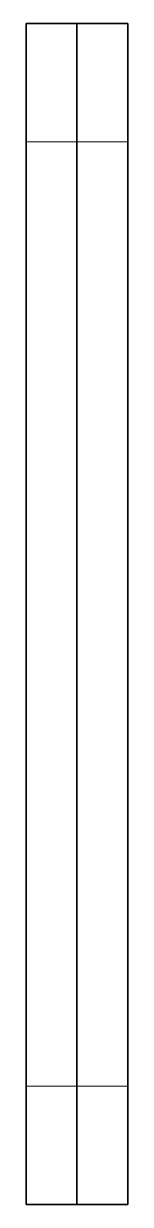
# Model space of a CAD drawing. Extents: x 342 to 941, y 168 to 756.
# Drawn here: x 342 to 348, y 385.5 to 455.5 of the extents above; entities that cross this region are included whole.
import ezdxf

# ---------------------------------------------------------------- set-up
doc = ezdxf.new("R2010")
doc.units = 0

msp = doc.modelspace()

# ---------------------------------------------------------------- linework, layer by layer
at = {"color": 7, "lineweight": 35, "ltscale": 0.175}
for p, q in [((341.965, 455.5), (341.965, 448.5)), ((344.965, 455.5), (344.965, 448.5)), ((344.965, 455.5), (344.965, 448.5)), ((347.965, 455.5), (347.965, 448.5)), ((341.965, 392.5), (341.965, 385.5)), ((344.965, 392.5), (344.965, 385.5)), ((344.965, 392.5), (344.965, 385.5)), ((347.965, 392.5), (347.965, 385.5))]:
    msp.add_line(p, q, dxfattribs=at)
at = {"color": 7, "lineweight": 35, "ltscale": 0.075}
for p, q in [((341.965, 455.5), (344.965, 455.5)), ((344.965, 455.5), (347.965, 455.5)), ((341.965, 385.5), (344.965, 385.5)), ((344.965, 385.5), (347.965, 385.5))]:
    msp.add_line(p, q, dxfattribs=at)
at = {"color": 7, "lineweight": 35}
for p, q in [((341.965, 392.5), (341.965, 448.5)), ((344.965, 392.5), (344.965, 448.5)), ((344.965, 392.5), (344.965, 448.5)), ((347.965, 392.5), (347.965, 448.5))]:
    msp.add_line(p, q, dxfattribs=at)
at = {"color": 7, "lineweight": 13, "ltscale": 0.075}
for p, q in [((341.965, 448.5), (344.965, 448.5)), ((344.965, 448.5), (347.965, 448.5)), ((341.965, 392.5), (344.965, 392.5)), ((344.965, 392.5), (347.965, 392.5))]:
    msp.add_line(p, q, dxfattribs=at)
at = {"color": 7, "lineweight": 35, "ltscale": 6.3324e-05}
msp.add_line((341.965, 440.45), (341.965, 440.447), dxfattribs=at)
at = {"color": 7, "lineweight": 35, "ltscale": 0.000415802}
msp.add_line((341.965, 440.447), (341.965, 440.43), dxfattribs=at)
at = {"color": 7, "lineweight": 35, "ltscale": 0.056585}
msp.add_line((341.965, 440.43), (341.965, 438.167), dxfattribs=at)
at = {"color": 7, "lineweight": 35, "ltscale": 0.013756}
msp.add_line((341.965, 440.412), (341.965, 439.862), dxfattribs=at)
at = {"color": 7, "lineweight": 35, "ltscale": 0.011607}
msp.add_line((341.965, 439.862), (341.965, 439.397), dxfattribs=at)
at = {"color": 7, "lineweight": 35, "ltscale": 0.013713}
msp.add_line((341.965, 439.524), (341.965, 438.976), dxfattribs=at)
at = {"color": 7, "lineweight": 35, "ltscale": 0.021535}
msp.add_line((341.965, 439.397), (341.965, 438.536), dxfattribs=at)
at = {"color": 7, "lineweight": 35, "ltscale": 0.000295258}
msp.add_line((341.965, 439.335), (341.965, 439.323), dxfattribs=at)
at = {"color": 7, "lineweight": 35, "ltscale": 0.018361}
msp.add_line((341.965, 439.323), (341.965, 438.589), dxfattribs=at)
at = {"color": 7, "lineweight": 35, "ltscale": 0.115139}
msp.add_line((341.965, 438.976), (341.965, 434.37), dxfattribs=at)
at = {"color": 7, "lineweight": 35, "ltscale": 0.000484467}
for p, q in [((341.965, 438.589), (341.965, 438.57)), ((341.965, 422.329), (341.965, 422.309)), ((341.965, 422.309), (341.965, 422.29))]:
    msp.add_line(p, q, dxfattribs=at)
at = {"color": 7, "lineweight": 35, "ltscale": 0.006107}
msp.add_line((341.965, 438.57), (341.965, 438.325), dxfattribs=at)
at = {"color": 7, "lineweight": 35, "ltscale": 0.055211}
msp.add_line((341.965, 438.536), (341.965, 436.328), dxfattribs=at)
at = {"color": 7, "lineweight": 35, "ltscale": 0.028132}
msp.add_line((341.965, 438.325), (341.965, 437.2), dxfattribs=at)
at = {"color": 7, "lineweight": 35, "ltscale": 0.120142}
msp.add_line((341.965, 438.167), (341.965, 433.361), dxfattribs=at)
at = {"color": 7, "lineweight": 35, "ltscale": 0.010592}
msp.add_line((341.965, 437.2), (341.965, 436.776), dxfattribs=at)
at = {"color": 7, "lineweight": 35, "ltscale": 0.068308}
msp.add_line((341.965, 436.776), (341.965, 434.044), dxfattribs=at)
at = {"color": 7, "lineweight": 35, "ltscale": 0.001158}
msp.add_line((341.965, 436.609), (341.965, 436.563), dxfattribs=at)
at = {"color": 7, "lineweight": 35, "ltscale": 0.07522}
msp.add_line((341.965, 436.563), (341.965, 433.554), dxfattribs=at)
at = {"color": 7, "lineweight": 35, "ltscale": 0.07414}
msp.add_line((341.965, 436.328), (341.965, 433.362), dxfattribs=at)
at = {"color": 7, "lineweight": 35, "ltscale": 0.025192}
msp.add_line((341.965, 434.37), (341.965, 433.362), dxfattribs=at)
at = {"color": 7, "lineweight": 35, "ltscale": 0.06265}
msp.add_line((341.965, 434.044), (341.965, 431.538), dxfattribs=at)
at = {"color": 7, "lineweight": 35, "ltscale": 0.057817}
msp.add_line((341.965, 433.554), (341.965, 431.241), dxfattribs=at)
at = {"color": 7, "lineweight": 35, "ltscale": 0.013192}
msp.add_line((341.965, 433.362), (341.965, 432.835), dxfattribs=at)
at = {"color": 7, "lineweight": 35, "ltscale": 0.036871}
msp.add_line((341.965, 432.835), (341.965, 431.36), dxfattribs=at)
at = {"color": 7, "lineweight": 35, "ltscale": 0.024728}
msp.add_line((341.965, 431.664), (341.965, 430.675), dxfattribs=at)
at = {"color": 7, "lineweight": 35, "ltscale": 0.000115967}
msp.add_line((341.965, 431.36), (341.965, 431.355), dxfattribs=at)
at = {"color": 7, "lineweight": 35, "ltscale": 0.017004}
msp.add_line((341.965, 431.355), (341.965, 430.675), dxfattribs=at)
at = {"color": 7, "lineweight": 35, "ltscale": 0.014156}
msp.add_line((341.965, 431.241), (341.965, 430.675), dxfattribs=at)
at = {"color": 7, "lineweight": 35, "ltscale": 0.012198}
msp.add_line((341.965, 431.163), (341.965, 430.675), dxfattribs=at)
at = {"color": 7, "lineweight": 35, "ltscale": 0.018418}
msp.add_line((341.965, 429.938), (341.965, 430.675), dxfattribs=at)
at = {"color": 7, "lineweight": 35, "ltscale": 0.018416}
msp.add_line((341.965, 429.201), (341.965, 429.938), dxfattribs=at)
at = {"color": 7, "lineweight": 35, "ltscale": 0.00059433}
msp.add_line((341.965, 429.31), (341.965, 429.286), dxfattribs=at)
at = {"color": 7, "lineweight": 35, "ltscale": 0.055013}
msp.add_line((341.965, 429.25), (341.965, 427.05), dxfattribs=at)
at = {"color": 7, "lineweight": 35, "ltscale": 0.025603}
msp.add_line((341.965, 429.201), (341.965, 428.177), dxfattribs=at)
at = {"color": 7, "lineweight": 35, "ltscale": 0.012718}
msp.add_line((341.965, 428.177), (341.965, 427.668), dxfattribs=at)
at = {"color": 7, "lineweight": 35, "ltscale": 0.009161}
msp.add_line((341.965, 427.668), (341.965, 427.302), dxfattribs=at)
at = {"color": 7, "lineweight": 35, "ltscale": 0.000362396}
msp.add_line((341.965, 427.302), (341.965, 427.287), dxfattribs=at)
at = {"color": 7, "lineweight": 35, "ltscale": 0.025158}
msp.add_line((341.965, 427.287), (341.965, 426.281), dxfattribs=at)
at = {"color": 7, "lineweight": 35, "ltscale": 0.03147}
msp.add_line((341.965, 427.076), (341.965, 425.818), dxfattribs=at)
at = {"color": 7, "lineweight": 35, "ltscale": 0.004443}
msp.add_line((341.965, 427.05), (341.965, 426.872), dxfattribs=at)
at = {"color": 7, "lineweight": 35, "ltscale": 0.021283}
msp.add_line((341.965, 426.872), (341.965, 426.021), dxfattribs=at)
at = {"color": 7, "lineweight": 35, "ltscale": 0.006012}
msp.add_line((341.965, 426.281), (341.965, 426.04), dxfattribs=at)
at = {"color": 7, "lineweight": 35, "ltscale": 0.001806}
msp.add_line((341.965, 426.021), (341.965, 425.949), dxfattribs=at)
at = {"color": 7, "lineweight": 35, "ltscale": 0.00057373}
msp.add_line((341.965, 425.818), (341.965, 425.795), dxfattribs=at)
at = {"color": 7, "lineweight": 35, "ltscale": 0.010545}
msp.add_line((341.965, 425.795), (341.965, 425.373), dxfattribs=at)
at = {"color": 7, "lineweight": 35, "ltscale": 0.036629}
msp.add_line((341.965, 425.576), (341.965, 424.111), dxfattribs=at)
at = {"color": 7, "lineweight": 35, "ltscale": 0.010445}
msp.add_line((341.965, 425.453), (341.965, 425.035), dxfattribs=at)
at = {"color": 7, "lineweight": 35, "ltscale": 0.010121}
msp.add_line((341.965, 424.111), (341.965, 423.706), dxfattribs=at)
at = {"color": 7, "lineweight": 35, "ltscale": 0.02868}
for p, q in [((341.965, 422.56), (341.965, 423.707)), ((341.965, 416.921), (341.965, 418.068)), ((341.965, 405.343), (341.965, 406.49))]:
    msp.add_line(p, q, dxfattribs=at)
at = {"color": 7, "lineweight": 35, "ltscale": 0.025837}
msp.add_line((341.965, 422.793), (341.965, 421.76), dxfattribs=at)
at = {"color": 7, "lineweight": 35, "ltscale": 0.000237274}
msp.add_line((341.965, 422.559), (341.965, 422.549), dxfattribs=at)
at = {"color": 7, "lineweight": 35, "ltscale": 0.005042}
msp.add_line((341.965, 422.55), (341.965, 422.348), dxfattribs=at)
at = {"color": 7, "lineweight": 35, "ltscale": 0.015063}
msp.add_line((341.965, 422.55), (341.965, 421.947), dxfattribs=at)
at = {"color": 7, "lineweight": 35, "ltscale": 0.04453}
msp.add_line((341.965, 422.55), (341.965, 420.769), dxfattribs=at)
at = {"color": 7, "lineweight": 35, "ltscale": 0.000483704}
msp.add_line((341.965, 422.348), (341.965, 422.329), dxfattribs=at)
at = {"color": 7, "lineweight": 35, "ltscale": 0.031985}
msp.add_line((341.965, 422.29), (341.965, 421.01), dxfattribs=at)
at = {"color": 7, "lineweight": 35, "ltscale": 0.000395203}
msp.add_line((341.965, 421.947), (341.965, 421.932), dxfattribs=at)
at = {"color": 7, "lineweight": 35, "ltscale": 0.00054245}
msp.add_line((341.965, 421.76), (341.965, 421.738), dxfattribs=at)
at = {"color": 7, "lineweight": 35, "ltscale": 0.026926}
msp.add_line((341.965, 421.738), (341.965, 420.661), dxfattribs=at)
at = {"color": 7, "lineweight": 35, "ltscale": 0.006298}
msp.add_line((341.965, 421.01), (341.965, 420.758), dxfattribs=at)
at = {"color": 7, "lineweight": 35, "ltscale": 0.004346}
msp.add_line((341.965, 420.769), (341.965, 420.595), dxfattribs=at)
at = {"color": 7, "lineweight": 35, "ltscale": 0.002425}
msp.add_line((341.965, 420.758), (341.965, 420.661), dxfattribs=at)
at = {"color": 7, "lineweight": 35, "ltscale": 0.001661}
msp.add_line((341.965, 420.662), (341.965, 420.595), dxfattribs=at)
at = {"color": 7, "lineweight": 35, "ltscale": 0.001657}
msp.add_line((341.965, 420.661), (341.965, 420.595), dxfattribs=at)
at = {"color": 7, "lineweight": 35, "ltscale": 0.003192}
msp.add_line((341.965, 420.595), (341.965, 420.467), dxfattribs=at)
at = {"color": 7, "lineweight": 35, "ltscale": 0.02849}
msp.add_line((341.965, 420.467), (341.965, 419.328), dxfattribs=at)
at = {"color": 7, "lineweight": 35, "ltscale": 0.010023}
msp.add_line((341.965, 420.395), (341.965, 419.994), dxfattribs=at)
at = {"color": 7, "lineweight": 35, "ltscale": 0.006127}
msp.add_line((341.965, 419.994), (341.965, 419.749), dxfattribs=at)
at = {"color": 7, "lineweight": 35, "ltscale": 0.042017}
msp.add_line((341.965, 419.749), (341.965, 418.068), dxfattribs=at)
at = {"color": 7, "lineweight": 35, "ltscale": 0.000974274}
msp.add_line((341.965, 419.654), (341.965, 419.615), dxfattribs=at)
at = {"color": 7, "lineweight": 35, "ltscale": 0.026574}
msp.add_line((341.965, 419.615), (341.965, 418.552), dxfattribs=at)
at = {"color": 7, "lineweight": 35, "ltscale": 0.012097}
msp.add_line((341.965, 418.552), (341.965, 418.068), dxfattribs=at)
at = {"color": 7, "lineweight": 35, "ltscale": 0.000199127}
msp.add_line((341.965, 418.436), (341.965, 418.428), dxfattribs=at)
at = {"color": 7, "lineweight": 35, "ltscale": 0.001402}
msp.add_line((341.965, 418.428), (341.965, 418.372), dxfattribs=at)
at = {"color": 7, "lineweight": 35, "ltscale": 0.00761}
msp.add_line((341.965, 418.372), (341.965, 418.068), dxfattribs=at)
at = {"color": 7, "lineweight": 35, "ltscale": 0.054348}
msp.add_line((341.965, 417.33), (341.965, 415.156), dxfattribs=at)
at = {"color": 7, "lineweight": 35, "ltscale": 0.04184}
msp.add_line((341.965, 417.186), (341.965, 415.512), dxfattribs=at)
at = {"color": 7, "lineweight": 35, "ltscale": 0.011211}
msp.add_line((341.965, 416.921), (341.965, 416.472), dxfattribs=at)
at = {"color": 7, "lineweight": 35, "ltscale": 0.011949}
msp.add_line((341.965, 415.512), (341.965, 415.034), dxfattribs=at)
at = {"color": 7, "lineweight": 35, "ltscale": 0.054813}
msp.add_line((341.965, 415.034), (341.965, 412.842), dxfattribs=at)
at = {"color": 7, "lineweight": 35, "ltscale": 0.055901}
msp.add_line((341.965, 414.853), (341.965, 412.617), dxfattribs=at)
at = {"color": 7, "lineweight": 35, "ltscale": 0.037263}
msp.add_line((341.965, 412.617), (341.965, 411.127), dxfattribs=at)
at = {"color": 7, "lineweight": 35, "ltscale": 0.062581}
msp.add_line((341.965, 412.411), (341.965, 409.908), dxfattribs=at)
at = {"color": 7, "lineweight": 35, "ltscale": 0.089017}
msp.add_line((341.965, 411.366), (341.965, 407.806), dxfattribs=at)
at = {"color": 7, "lineweight": 35, "ltscale": 0.006979}
msp.add_line((341.965, 409.943), (341.965, 409.663), dxfattribs=at)
at = {"color": 7, "lineweight": 35, "ltscale": 0.00039444}
msp.add_line((341.965, 409.908), (341.965, 409.892), dxfattribs=at)
at = {"color": 7, "lineweight": 35, "ltscale": 0.035777}
msp.add_line((341.965, 409.892), (341.965, 408.461), dxfattribs=at)
at = {"color": 7, "lineweight": 35, "ltscale": 0.060065}
msp.add_line((341.965, 409.663), (341.965, 407.261), dxfattribs=at)
at = {"color": 7, "lineweight": 35, "ltscale": 0.068884}
msp.add_line((341.965, 409.246), (341.965, 406.491), dxfattribs=at)
at = {"color": 7, "lineweight": 35, "ltscale": 0.011168}
msp.add_line((341.965, 408.509), (341.965, 408.062), dxfattribs=at)
at = {"color": 7, "lineweight": 35, "ltscale": 0.023036}
msp.add_line((341.965, 408.062), (341.965, 407.141), dxfattribs=at)
at = {"color": 7, "lineweight": 35, "ltscale": 0.019276}
msp.add_line((341.965, 407.261), (341.965, 406.49), dxfattribs=at)
at = {"color": 7, "lineweight": 35, "ltscale": 0.016261}
msp.add_line((341.965, 407.141), (341.965, 406.491), dxfattribs=at)
at = {"color": 7, "lineweight": 35, "ltscale": 0.00759}
msp.add_line((341.965, 406.794), (341.965, 406.491), dxfattribs=at)
at = {"color": 7, "lineweight": 35, "ltscale": 0.045059}
msp.add_line((341.965, 405.904), (341.965, 404.102), dxfattribs=at)
at = {"color": 7, "lineweight": 35, "ltscale": 0.015641}
msp.add_line((341.965, 405.343), (341.965, 404.718), dxfattribs=at)
at = {"color": 7, "lineweight": 35, "ltscale": 0.03101}
msp.add_line((341.965, 405.343), (341.965, 404.103), dxfattribs=at)
at = {"color": 7, "lineweight": 35, "ltscale": 0.023621}
msp.add_line((341.965, 405.343), (341.965, 404.398), dxfattribs=at)
at = {"color": 7, "lineweight": 35, "ltscale": 0.001384}
msp.add_line((341.965, 404.718), (341.965, 404.662), dxfattribs=at)
at = {"color": 7, "lineweight": 35, "ltscale": 0.00017395}
msp.add_line((341.965, 404.662), (341.965, 404.655), dxfattribs=at)
at = {"color": 7, "lineweight": 35, "ltscale": 0.013805}
msp.add_line((341.965, 404.655), (341.965, 404.103), dxfattribs=at)
at = {"color": 7, "lineweight": 35, "ltscale": 0.009008}
msp.add_line((341.965, 404.463), (341.965, 404.103), dxfattribs=at)
at = {"color": 7, "lineweight": 35, "ltscale": 0.003593}
msp.add_line((341.965, 403.959), (341.965, 404.102), dxfattribs=at)
at = {"color": 7, "lineweight": 35, "ltscale": 0.00974}
msp.add_line((341.965, 403.569), (341.965, 403.959), dxfattribs=at)
at = {"color": 7, "lineweight": 35, "ltscale": 0.015029}
msp.add_line((341.965, 402.968), (341.965, 403.569), dxfattribs=at)
at = {"color": 7, "lineweight": 35, "ltscale": 0.003916}
msp.add_line((341.965, 402.968), (341.965, 402.812), dxfattribs=at)
at = {"color": 7, "lineweight": 35, "ltscale": 0.011823}
msp.add_line((341.965, 402.968), (341.965, 402.495), dxfattribs=at)
at = {"color": 7, "lineweight": 35, "ltscale": 0.005919}
msp.add_line((341.965, 402.896), (341.965, 402.659), dxfattribs=at)
at = {"color": 7, "lineweight": 35, "ltscale": 0.017462}
msp.add_line((341.965, 402.812), (341.965, 402.113), dxfattribs=at)
at = {"color": 7, "lineweight": 35, "ltscale": 0.000294495}
msp.add_line((341.965, 402.812), (341.965, 402.8), dxfattribs=at)
at = {"color": 7, "lineweight": 35, "ltscale": 0.000687408}
msp.add_line((341.965, 402.686), (341.965, 402.658), dxfattribs=at)
at = {"color": 7, "lineweight": 35, "ltscale": 0.000939941}
msp.add_line((341.965, 402.659), (341.965, 402.622), dxfattribs=at)
at = {"color": 7, "lineweight": 35, "ltscale": 0.011124}
msp.add_line((341.965, 402.622), (341.965, 402.177), dxfattribs=at)
at = {"color": 7, "lineweight": 35, "ltscale": 0.000863647}
msp.add_line((341.965, 402.177), (341.965, 402.142), dxfattribs=at)
at = {"color": 7, "lineweight": 35, "ltscale": 0.017113}
msp.add_line((341.965, 402.142), (341.965, 401.458), dxfattribs=at)
at = {"color": 7, "lineweight": 35, "ltscale": 0.002512}
msp.add_line((341.965, 402.035), (341.965, 401.935), dxfattribs=at)
at = {"color": 7, "lineweight": 35, "ltscale": 0.016129}
msp.add_line((341.965, 401.935), (341.965, 401.29), dxfattribs=at)
at = {"color": 7, "lineweight": 35, "ltscale": 0.000392151}
msp.add_line((341.965, 401.29), (341.965, 401.274), dxfattribs=at)
at = {"color": 7, "lineweight": 35, "ltscale": 0.014926}
msp.add_line((341.965, 401.274), (341.965, 400.677), dxfattribs=at)
at = {"color": 7, "lineweight": 35, "ltscale": 0.013927}
msp.add_line((341.965, 401.274), (341.965, 400.717), dxfattribs=at)
at = {"color": 7, "lineweight": 35, "ltscale": 0.009209}
msp.add_line((341.965, 401.274), (341.965, 400.906), dxfattribs=at)
at = {"color": 7, "lineweight": 35, "ltscale": 0.003032}
msp.add_line((341.965, 400.906), (341.965, 400.784), dxfattribs=at)
at = {"color": 7, "lineweight": 35, "ltscale": 8.46863e-05}
msp.add_line((341.965, 400.717), (341.965, 400.714), dxfattribs=at)
at = {"color": 7, "lineweight": 35, "ltscale": 0.003942}
msp.add_line((341.965, 400.714), (341.965, 400.556), dxfattribs=at)

doc.saveas('drawing.dxf')
